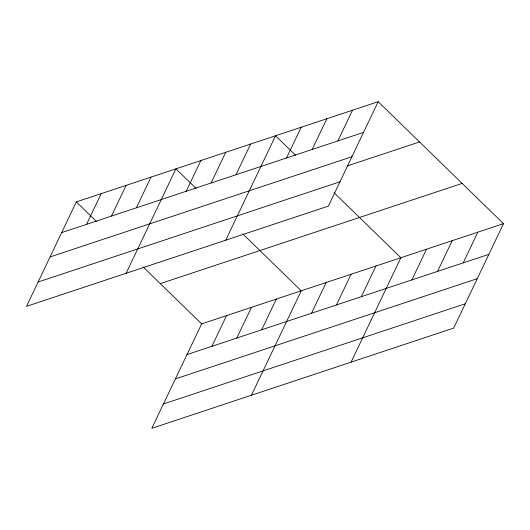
<?xml version="1.0" encoding="UTF-8"?>
<svg xmlns="http://www.w3.org/2000/svg" width="530" height="530" viewBox="0 0 530 530"><rect width="100%" height="100%" fill="white"/><g stroke="black" fill="none" stroke-linecap="round" stroke-linejoin="round"><path stroke-width="0.79" d="M378.168 101.694L76.313 201.91L26.5 306.347L328.361 206.124L378.168 101.694L503.5 223.653L453.687 328.09L151.832 428.306L201.638 323.876L503.5 223.653M86.569 224.349L101.217 193.642M111.472 216.081L126.12 185.374M136.376 207.813L151.024 177.106M126.114 273.275L175.927 168.838L196.014 188.388M186.182 191.277L200.83 160.57M211.086 183.009L225.734 152.302M235.989 174.741L250.637 144.034M225.727 240.203L275.54 135.766L295.627 155.316M286.551 157.953L301.199 127.246M211.901 346.309L226.542 315.608M312.21 149.434L326.851 118.733M236.804 338.041L251.445 307.34M337.868 140.914L352.51 110.214M261.707 329.773L276.349 299.072M251.445 395.234L301.252 290.804L242.733 233.856M311.514 313.237L326.155 282.536M336.418 304.969L351.059 274.268M361.321 296.701L375.962 266M351.059 362.162L400.865 257.732L334.059 192.715M411.883 279.913L426.524 249.213M437.542 271.4L452.183 240.693M463.2 262.88L477.841 232.173M61.665 232.617L363.527 132.401M50.059 256.944L351.92 156.728M347.223 165.95L419.528 141.941M38.107 282.013L339.962 181.797M160.285 283.63L462.14 183.406M186.997 354.577L488.852 254.36M175.39 378.91L477.252 278.687M163.432 403.973L465.294 303.756M76.313 201.91L96.4 221.46M143.12 266.928L201.638 323.876"/></g></svg>
